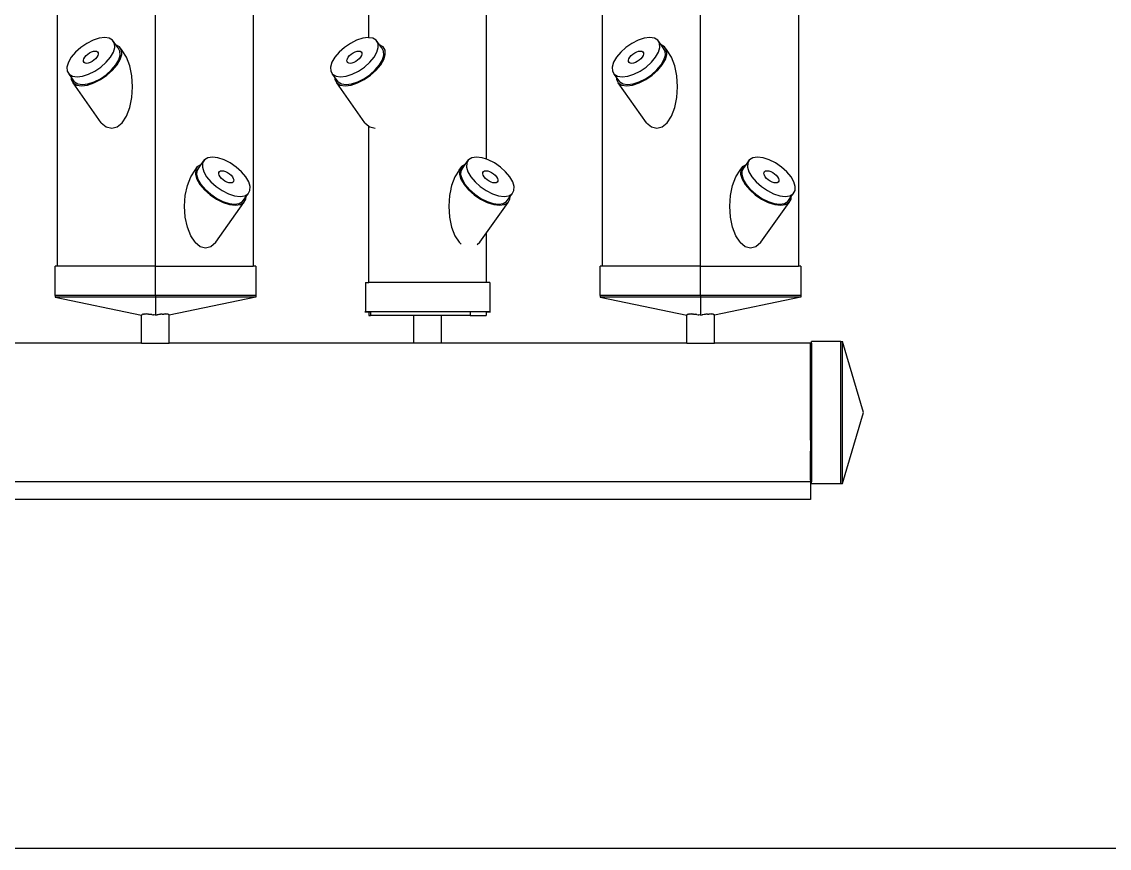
# Model space of a CAD drawing. Header units: metres. Extents: x -175 to 101, y -7 to 93.
# Drawn here: x 2.228 to 3.226, y -0.491 to 0.267 of the extents above; entities that cross this region are included whole.
import ezdxf

# ---------------------------------------------------------------- set-up
doc = ezdxf.new("R2010")
doc.units = ezdxf.units.M

msp = doc.modelspace()

# ---------------------------------------------------------------- linework, layer by layer
for p, q in [((2.26103, 0.0428), (2.26103, 1.98869)), ((2.35083, 0.0428), (2.35083, 1.98869)), ((2.44064, 1.98869), (2.44064, 0.0428)), ((2.76103, 0.0428), (2.76103, 1.98869)), ((2.85083, 0.0428), (2.85083, 1.98869)), ((2.94064, 1.98869), (2.94064, 0.0428)), ((2.5467, 0.2523), (2.5467, 0.39325)), ((2.6545, 0.14076), (2.6545, 0.2952)), ((2.29366, 0.24998), (2.28792, 0.24712)), ((2.29926, 0.25177), (2.29366, 0.24998)), ((2.30434, 0.25239), (2.29926, 0.25177)), ((2.30855, 0.25177), (2.30434, 0.25239)), ((2.31162, 0.24998), (2.30855, 0.25177)), ((2.31332, 0.24712), (2.31162, 0.24998)), ((2.31461, 0.24579), (2.31162, 0.24998)), ((2.53541, 0.24998), (2.52967, 0.24712)), ((2.54101, 0.25177), (2.53541, 0.24998)), ((2.54609, 0.25239), (2.54101, 0.25177)), ((2.5467, 0.2523), (2.54609, 0.25239)), ((2.55031, 0.25177), (2.5467, 0.2523)), ((2.55337, 0.24998), (2.55031, 0.25177)), ((2.55507, 0.24712), (2.55337, 0.24998)), ((2.55637, 0.24579), (2.55337, 0.24998)), ((2.79366, 0.24998), (2.78792, 0.24712)), ((2.79926, 0.25177), (2.79366, 0.24998)), ((2.80434, 0.25239), (2.79926, 0.25177)), ((2.80855, 0.25177), (2.80434, 0.25239)), ((2.81162, 0.24998), (2.80855, 0.25177)), ((2.81332, 0.24712), (2.81162, 0.24998)), ((2.81458, 0.24579), (2.81162, 0.24998)), ((2.28243, 0.2434), (2.27758, 0.23907)), ((2.28792, 0.24712), (2.28243, 0.2434)), ((2.29227, 0.23929), (2.29402, 0.23985)), ((2.29402, 0.23985), (2.29561, 0.24004)), ((2.29561, 0.24004), (2.29693, 0.23985)), ((2.29693, 0.23985), (2.29788, 0.23929)), ((2.31227, 0.23907), (2.31354, 0.2434)), ((2.31354, 0.2434), (2.31332, 0.24712)), ((2.31461, 0.24579), (2.31458, 0.24579)), ((2.31787, 0.24388), (2.31461, 0.24579)), ((2.31662, 0.24291), (2.31461, 0.24579)), ((2.31832, 0.24005), (2.31662, 0.24291)), ((2.31967, 0.24085), (2.31787, 0.24388)), ((2.32028, 0.24046), (2.31787, 0.24388)), ((2.31854, 0.23633), (2.31832, 0.24005)), ((2.31991, 0.2369), (2.31967, 0.24085)), ((2.32423, 0.2344), (2.32028, 0.24046)), ((2.52419, 0.2434), (2.51933, 0.23907)), ((2.52967, 0.24712), (2.52419, 0.2434)), ((2.53402, 0.23929), (2.53577, 0.23985)), ((2.53577, 0.23985), (2.53736, 0.24004)), ((2.53736, 0.24004), (2.53868, 0.23985)), ((2.53868, 0.23985), (2.53964, 0.23929)), ((2.55403, 0.23907), (2.5553, 0.2434)), ((2.5553, 0.2434), (2.55507, 0.24712)), ((2.55637, 0.24579), (2.55633, 0.24579)), ((2.55962, 0.24388), (2.55637, 0.24579)), ((2.55837, 0.24291), (2.55637, 0.24579)), ((2.56007, 0.24005), (2.55837, 0.24291)), ((2.56143, 0.24085), (2.55962, 0.24388)), ((2.56026, 0.24297), (2.55962, 0.24388)), ((2.5603, 0.23633), (2.56007, 0.24005)), ((2.56167, 0.2369), (2.56143, 0.24085)), ((2.78243, 0.2434), (2.77758, 0.23907)), ((2.78792, 0.24712), (2.78243, 0.2434)), ((2.79227, 0.23929), (2.79402, 0.23985)), ((2.79402, 0.23985), (2.79561, 0.24004)), ((2.79561, 0.24004), (2.79693, 0.23985)), ((2.79693, 0.23985), (2.79788, 0.23929)), ((2.81227, 0.23907), (2.81354, 0.2434)), ((2.81354, 0.2434), (2.81332, 0.24712)), ((2.81461, 0.24579), (2.81458, 0.24579)), ((2.81662, 0.24291), (2.81458, 0.24579)), ((2.81787, 0.24388), (2.81461, 0.24579)), ((2.81832, 0.24005), (2.81662, 0.24291)), ((2.81967, 0.24085), (2.81787, 0.24388)), ((2.82028, 0.24046), (2.81787, 0.24388)), ((2.81854, 0.23633), (2.81832, 0.24005)), ((2.81991, 0.2369), (2.81967, 0.24085)), ((2.82423, 0.2344), (2.82028, 0.24046)), ((2.271, 0.22978), (2.26973, 0.22544)), ((2.27368, 0.23442), (2.271, 0.22978)), ((2.27758, 0.23907), (2.27368, 0.23442)), ((2.28479, 0.23162), (2.28519, 0.23297)), ((2.28486, 0.23046), (2.28479, 0.23162)), ((2.2854, 0.22956), (2.28486, 0.23046)), ((2.28519, 0.23297), (2.28603, 0.23442)), ((2.28635, 0.229), (2.2854, 0.22956)), ((2.28603, 0.23442), (2.28724, 0.23588)), ((2.28724, 0.23588), (2.28876, 0.23723)), ((2.28876, 0.23723), (2.29048, 0.23839)), ((2.29101, 0.22956), (2.28926, 0.229)), ((2.29048, 0.23839), (2.29227, 0.23929)), ((2.2928, 0.23046), (2.29101, 0.22956)), ((2.29452, 0.23162), (2.2928, 0.23046)), ((2.29603, 0.23297), (2.29452, 0.23162)), ((2.29725, 0.23442), (2.29603, 0.23297)), ((2.29809, 0.23588), (2.29725, 0.23442)), ((2.29788, 0.23929), (2.29841, 0.23839)), ((2.29848, 0.23723), (2.29809, 0.23588)), ((2.29841, 0.23839), (2.29848, 0.23723)), ((2.30084, 0.22544), (2.3057, 0.22978)), ((2.3057, 0.22978), (2.3096, 0.23442)), ((2.3096, 0.23442), (2.31227, 0.23907)), ((2.3146, 0.22735), (2.31727, 0.232)), ((2.31572, 0.22735), (2.31856, 0.23229)), ((2.31727, 0.232), (2.31854, 0.23633)), ((2.31856, 0.23229), (2.31991, 0.2369)), ((2.32727, 0.22649), (2.32423, 0.2344)), ((2.51276, 0.22978), (2.51149, 0.22544)), ((2.51543, 0.23442), (2.51276, 0.22978)), ((2.51933, 0.23907), (2.51543, 0.23442)), ((2.52655, 0.23162), (2.52694, 0.23297)), ((2.52662, 0.23046), (2.52655, 0.23162)), ((2.52715, 0.22956), (2.52662, 0.23046)), ((2.52694, 0.23297), (2.52778, 0.23442)), ((2.52811, 0.229), (2.52715, 0.22956)), ((2.52778, 0.23442), (2.529, 0.23588)), ((2.529, 0.23588), (2.53052, 0.23723)), ((2.53052, 0.23723), (2.53223, 0.23839)), ((2.53276, 0.22956), (2.53101, 0.229)), ((2.53223, 0.23839), (2.53402, 0.23929)), ((2.53455, 0.23046), (2.53276, 0.22956)), ((2.53627, 0.23162), (2.53455, 0.23046)), ((2.53779, 0.23297), (2.53627, 0.23162)), ((2.539, 0.23442), (2.53779, 0.23297)), ((2.53984, 0.23588), (2.539, 0.23442)), ((2.53964, 0.23929), (2.54017, 0.23839)), ((2.54024, 0.23723), (2.53984, 0.23588)), ((2.54017, 0.23839), (2.54024, 0.23723)), ((2.5426, 0.22544), (2.54745, 0.22978)), ((2.54745, 0.22978), (2.55135, 0.23442)), ((2.55135, 0.23442), (2.55403, 0.23907)), ((2.55635, 0.22735), (2.55903, 0.232)), ((2.55748, 0.22735), (2.56032, 0.23229)), ((2.55903, 0.232), (2.5603, 0.23633)), ((2.56032, 0.23229), (2.56167, 0.2369)), ((2.771, 0.22978), (2.76973, 0.22544)), ((2.77368, 0.23442), (2.771, 0.22978)), ((2.77758, 0.23907), (2.77368, 0.23442)), ((2.78479, 0.23162), (2.78519, 0.23297)), ((2.78486, 0.23046), (2.78479, 0.23162)), ((2.7854, 0.22956), (2.78486, 0.23046)), ((2.78519, 0.23297), (2.78603, 0.23442)), ((2.78635, 0.229), (2.7854, 0.22956)), ((2.78603, 0.23442), (2.78724, 0.23588)), ((2.78724, 0.23588), (2.78876, 0.23723)), ((2.78876, 0.23723), (2.79048, 0.23839)), ((2.79101, 0.22956), (2.78926, 0.229)), ((2.79048, 0.23839), (2.79227, 0.23929)), ((2.7928, 0.23046), (2.79101, 0.22956)), ((2.79452, 0.23162), (2.7928, 0.23046)), ((2.79603, 0.23297), (2.79452, 0.23162)), ((2.79725, 0.23442), (2.79603, 0.23297)), ((2.79809, 0.23588), (2.79725, 0.23442)), ((2.79788, 0.23929), (2.79841, 0.23839)), ((2.79848, 0.23723), (2.79809, 0.23588)), ((2.79841, 0.23839), (2.79848, 0.23723)), ((2.80084, 0.22544), (2.8057, 0.22978)), ((2.8057, 0.22978), (2.8096, 0.23442)), ((2.8096, 0.23442), (2.81227, 0.23907)), ((2.8146, 0.22735), (2.81727, 0.232)), ((2.81572, 0.22735), (2.81856, 0.23229)), ((2.81727, 0.232), (2.81854, 0.23633)), ((2.81856, 0.23229), (2.81991, 0.2369)), ((2.82727, 0.22649), (2.82423, 0.2344)), ((2.26973, 0.22544), (2.26996, 0.22172)), ((2.26996, 0.22172), (2.27166, 0.21887)), ((2.28767, 0.22881), (2.28635, 0.229)), ((2.28926, 0.229), (2.28767, 0.22881)), ((2.28962, 0.21887), (2.29536, 0.22172)), ((2.29536, 0.22172), (2.30084, 0.22544)), ((2.30584, 0.21837), (2.3107, 0.22271)), ((2.30642, 0.21781), (2.31158, 0.22241)), ((2.3107, 0.22271), (2.3146, 0.22735)), ((2.31158, 0.22241), (2.31572, 0.22735)), ((2.32917, 0.21729), (2.32727, 0.22649)), ((2.51149, 0.22544), (2.51171, 0.22172)), ((2.51171, 0.22172), (2.51341, 0.21887)), ((2.52942, 0.22881), (2.52811, 0.229)), ((2.53101, 0.229), (2.52942, 0.22881)), ((2.53137, 0.21887), (2.53711, 0.22172)), ((2.53711, 0.22172), (2.5426, 0.22544)), ((2.5476, 0.21837), (2.55245, 0.22271)), ((2.54817, 0.21781), (2.55333, 0.22241)), ((2.55245, 0.22271), (2.55635, 0.22735)), ((2.55333, 0.22241), (2.55748, 0.22735)), ((2.76973, 0.22544), (2.76996, 0.22172)), ((2.76996, 0.22172), (2.77166, 0.21887)), ((2.78767, 0.22881), (2.78635, 0.229)), ((2.78926, 0.229), (2.78767, 0.22881)), ((2.78962, 0.21887), (2.79536, 0.22172)), ((2.79536, 0.22172), (2.80084, 0.22544)), ((2.80584, 0.21837), (2.8107, 0.22271)), ((2.80642, 0.21781), (2.81158, 0.22241)), ((2.8107, 0.22271), (2.8146, 0.22735)), ((2.81158, 0.22241), (2.81572, 0.22735)), ((2.82917, 0.21729), (2.82727, 0.22649)), ((2.27166, 0.21887), (2.27472, 0.21708)), ((2.27345, 0.21633), (2.27166, 0.21887)), ((2.27345, 0.21633), (2.2736, 0.21386)), ((2.27666, 0.2118), (2.27345, 0.21633)), ((2.2736, 0.21386), (2.27541, 0.21083)), ((2.27472, 0.21708), (2.27894, 0.21646)), ((2.27541, 0.21083), (2.27867, 0.20892)), ((2.3012, 0.17436), (2.27541, 0.21083)), ((2.27666, 0.2118), (2.27972, 0.21001)), ((2.27894, 0.21646), (2.28402, 0.21708)), ((2.27972, 0.21001), (2.28394, 0.20939)), ((2.28394, 0.20939), (2.28902, 0.21001)), ((2.28402, 0.21708), (2.28962, 0.21887)), ((2.28854, 0.20892), (2.29449, 0.21083)), ((2.28902, 0.21001), (2.29462, 0.2118)), ((2.29449, 0.21083), (2.30059, 0.21386)), ((2.29462, 0.2118), (2.30036, 0.21465)), ((2.30036, 0.21465), (2.30584, 0.21837)), ((2.30059, 0.21386), (2.30642, 0.21781)), ((2.32982, 0.20741), (2.32917, 0.21729)), ((2.51341, 0.21887), (2.51648, 0.21708)), ((2.51521, 0.21633), (2.51341, 0.21887)), ((2.51521, 0.21633), (2.51536, 0.21386)), ((2.51841, 0.2118), (2.51521, 0.21633)), ((2.51536, 0.21386), (2.51716, 0.21083)), ((2.51648, 0.21708), (2.52069, 0.21646)), ((2.51716, 0.21083), (2.52042, 0.20892)), ((2.54295, 0.17436), (2.51716, 0.21083)), ((2.51841, 0.2118), (2.52148, 0.21001)), ((2.52069, 0.21646), (2.52577, 0.21708)), ((2.52148, 0.21001), (2.52569, 0.20939)), ((2.52569, 0.20939), (2.53077, 0.21001)), ((2.52577, 0.21708), (2.53137, 0.21887)), ((2.5303, 0.20892), (2.53625, 0.21083)), ((2.53077, 0.21001), (2.53637, 0.2118)), ((2.53625, 0.21083), (2.54234, 0.21386)), ((2.53637, 0.2118), (2.54211, 0.21465)), ((2.54211, 0.21465), (2.5476, 0.21837)), ((2.54234, 0.21386), (2.54817, 0.21781)), ((2.77166, 0.21887), (2.77472, 0.21708)), ((2.77345, 0.21633), (2.77166, 0.21887)), ((2.77345, 0.21633), (2.7736, 0.21386)), ((2.77666, 0.2118), (2.77345, 0.21633)), ((2.7736, 0.21386), (2.77541, 0.21083)), ((2.77472, 0.21708), (2.77894, 0.21646)), ((2.77541, 0.21083), (2.77867, 0.20892)), ((2.8012, 0.17436), (2.77541, 0.21083)), ((2.77666, 0.2118), (2.77972, 0.21001)), ((2.77894, 0.21646), (2.78402, 0.21708)), ((2.77972, 0.21001), (2.78394, 0.20939)), ((2.78394, 0.20939), (2.78902, 0.21001)), ((2.78402, 0.21708), (2.78962, 0.21887)), ((2.78854, 0.20892), (2.79449, 0.21083)), ((2.78902, 0.21001), (2.79462, 0.2118)), ((2.79449, 0.21083), (2.80059, 0.21386)), ((2.79462, 0.2118), (2.80036, 0.21465)), ((2.80036, 0.21465), (2.80584, 0.21837)), ((2.80059, 0.21386), (2.80642, 0.21781)), ((2.82982, 0.20741), (2.82917, 0.21729)), ((2.27867, 0.20892), (2.28315, 0.20827)), ((2.28315, 0.20827), (2.28854, 0.20892)), ((2.32917, 0.19753), (2.32982, 0.20741)), ((2.52042, 0.20892), (2.5249, 0.20827)), ((2.5249, 0.20827), (2.5303, 0.20892)), ((2.77867, 0.20892), (2.78315, 0.20827)), ((2.78315, 0.20827), (2.78854, 0.20892)), ((2.82917, 0.19753), (2.82982, 0.20741)), ((2.32727, 0.18833), (2.32917, 0.19753)), ((2.82727, 0.18833), (2.82917, 0.19753)), ((2.32028, 0.17436), (2.32423, 0.18042)), ((2.32423, 0.18042), (2.32727, 0.18833)), ((2.82028, 0.17436), (2.82423, 0.18042)), ((2.82423, 0.18042), (2.82727, 0.18833)), ((2.3012, 0.17436), (2.3058, 0.17055)), ((2.3058, 0.17055), (2.31074, 0.16925)), ((2.31074, 0.16925), (2.31568, 0.17055)), ((2.31568, 0.17055), (2.32028, 0.17436)), ((2.54295, 0.17436), (2.5467, 0.17125)), ((2.54668, 0.02765), (2.5467, 0.17125)), ((2.5467, 0.17125), (2.54755, 0.17055)), ((2.54755, 0.17055), (2.55249, 0.16925)), ((2.8012, 0.17436), (2.8058, 0.17055)), ((2.8058, 0.17055), (2.81074, 0.16925)), ((2.81074, 0.16925), (2.81568, 0.17055)), ((2.81568, 0.17055), (2.82028, 0.17436)), ((2.39285, 0.13609), (2.39584, 0.14028)), ((2.39584, 0.14028), (2.39414, 0.13743)), ((2.39891, 0.14207), (2.39584, 0.14028)), ((2.40312, 0.14269), (2.39891, 0.14207)), ((2.4082, 0.14207), (2.40312, 0.14269)), ((2.41381, 0.14028), (2.4082, 0.14207)), ((2.41954, 0.13743), (2.41381, 0.14028)), ((2.63504, 0.13609), (2.63804, 0.14028)), ((2.63804, 0.14028), (2.63634, 0.13743)), ((2.6411, 0.14207), (2.63804, 0.14028)), ((2.64532, 0.14269), (2.6411, 0.14207)), ((2.6504, 0.14207), (2.64532, 0.14269)), ((2.6545, 0.14076), (2.6504, 0.14207)), ((2.656, 0.14028), (2.6545, 0.14076)), ((2.66174, 0.13743), (2.656, 0.14028)), ((2.89285, 0.13609), (2.89584, 0.14028)), ((2.89584, 0.14028), (2.89414, 0.13743)), ((2.89891, 0.14207), (2.89584, 0.14028)), ((2.90312, 0.14269), (2.89891, 0.14207)), ((2.9082, 0.14207), (2.90312, 0.14269)), ((2.91381, 0.14028), (2.9082, 0.14207)), ((2.91954, 0.13743), (2.91381, 0.14028)), ((2.38323, 0.1247), (2.38718, 0.13077)), ((2.38718, 0.13077), (2.3896, 0.13418)), ((2.38779, 0.13115), (2.38755, 0.1272)), ((2.3896, 0.13418), (2.38779, 0.13115)), ((2.38892, 0.12663), (2.38914, 0.13035)), ((2.38914, 0.13035), (2.39084, 0.13321)), ((2.39285, 0.13609), (2.3896, 0.13418)), ((2.39084, 0.13321), (2.39285, 0.13609)), ((2.39288, 0.13609), (2.39285, 0.13609)), ((2.39414, 0.13743), (2.39392, 0.13371)), ((2.39392, 0.13371), (2.39519, 0.12937)), ((2.40958, 0.12959), (2.41054, 0.13015)), ((2.41054, 0.13015), (2.41185, 0.13034)), ((2.41185, 0.13034), (2.41344, 0.13015)), ((2.41344, 0.13015), (2.41519, 0.12959)), ((2.42503, 0.13371), (2.41954, 0.13743)), ((2.42988, 0.12937), (2.42503, 0.13371)), ((2.62937, 0.13077), (2.62542, 0.1247)), ((2.62937, 0.13077), (2.63179, 0.13418)), ((2.62998, 0.13115), (2.62974, 0.1272)), ((2.63179, 0.13418), (2.62998, 0.13115)), ((2.63111, 0.12663), (2.63134, 0.13035)), ((2.63134, 0.13035), (2.63304, 0.13321)), ((2.63504, 0.13609), (2.63179, 0.13418)), ((2.63304, 0.13321), (2.63504, 0.13609)), ((2.63508, 0.13609), (2.63504, 0.13609)), ((2.63634, 0.13743), (2.63611, 0.13371)), ((2.63611, 0.13371), (2.63738, 0.12937)), ((2.65177, 0.12959), (2.65273, 0.13015)), ((2.65273, 0.13015), (2.65405, 0.13034)), ((2.65405, 0.13034), (2.65564, 0.13015)), ((2.65564, 0.13015), (2.65739, 0.12959)), ((2.66722, 0.13371), (2.66174, 0.13743)), ((2.67208, 0.12937), (2.66722, 0.13371)), ((2.88323, 0.1247), (2.88718, 0.13077)), ((2.88718, 0.13077), (2.8896, 0.13418)), ((2.88779, 0.13115), (2.88755, 0.1272)), ((2.8896, 0.13418), (2.88779, 0.13115)), ((2.88892, 0.12663), (2.88914, 0.13035)), ((2.88914, 0.13035), (2.89084, 0.13321)), ((2.89285, 0.13609), (2.8896, 0.13418)), ((2.89084, 0.13321), (2.89285, 0.13609)), ((2.89288, 0.13609), (2.89285, 0.13609)), ((2.89414, 0.13743), (2.89392, 0.13371)), ((2.89392, 0.13371), (2.89519, 0.12937)), ((2.90958, 0.12959), (2.91054, 0.13015)), ((2.91054, 0.13015), (2.91185, 0.13034)), ((2.91185, 0.13034), (2.91344, 0.13015)), ((2.91344, 0.13015), (2.91519, 0.12959)), ((2.92503, 0.13371), (2.91954, 0.13743)), ((2.92988, 0.12937), (2.92503, 0.13371)), ((2.3802, 0.11679), (2.38323, 0.1247)), ((2.38755, 0.1272), (2.3889, 0.12259)), ((2.3889, 0.12259), (2.39174, 0.11765)), ((2.39019, 0.1223), (2.38892, 0.12663)), ((2.39286, 0.11765), (2.39019, 0.1223)), ((2.39519, 0.12937), (2.39786, 0.12473)), ((2.39786, 0.12473), (2.40176, 0.12008)), ((2.40176, 0.12008), (2.40662, 0.11574)), ((2.40898, 0.12753), (2.40905, 0.12869)), ((2.40937, 0.12618), (2.40898, 0.12753)), ((2.40905, 0.12869), (2.40958, 0.12959)), ((2.41021, 0.12473), (2.40937, 0.12618)), ((2.41143, 0.12327), (2.41021, 0.12473)), ((2.41295, 0.12192), (2.41143, 0.12327)), ((2.41466, 0.12076), (2.41295, 0.12192)), ((2.41645, 0.11986), (2.41466, 0.12076)), ((2.41519, 0.12959), (2.41699, 0.12869)), ((2.4182, 0.1193), (2.41645, 0.11986)), ((2.41699, 0.12869), (2.4187, 0.12753)), ((2.4187, 0.12753), (2.42022, 0.12618)), ((2.42022, 0.12618), (2.42144, 0.12473)), ((2.42207, 0.11986), (2.42111, 0.1193)), ((2.42144, 0.12473), (2.42227, 0.12327)), ((2.4226, 0.12076), (2.42207, 0.11986)), ((2.42227, 0.12327), (2.42267, 0.12192)), ((2.42267, 0.12192), (2.4226, 0.12076)), ((2.43378, 0.12473), (2.42988, 0.12937)), ((2.43646, 0.12008), (2.43378, 0.12473)), ((2.43773, 0.11574), (2.43646, 0.12008)), ((2.62542, 0.1247), (2.62239, 0.1168)), ((2.62974, 0.1272), (2.63109, 0.12259)), ((2.63109, 0.12259), (2.63393, 0.11765)), ((2.63238, 0.1223), (2.63111, 0.12663)), ((2.63506, 0.11765), (2.63238, 0.1223)), ((2.63738, 0.12937), (2.64006, 0.12473)), ((2.64006, 0.12473), (2.64396, 0.12008)), ((2.64396, 0.12008), (2.64881, 0.11574)), ((2.65117, 0.12753), (2.65124, 0.12869)), ((2.65157, 0.12618), (2.65117, 0.12753)), ((2.65124, 0.12869), (2.65177, 0.12959)), ((2.6524, 0.12473), (2.65157, 0.12618)), ((2.65362, 0.12327), (2.6524, 0.12473)), ((2.65514, 0.12192), (2.65362, 0.12327)), ((2.65685, 0.12076), (2.65514, 0.12192)), ((2.65865, 0.11986), (2.65685, 0.12076)), ((2.65739, 0.12959), (2.65918, 0.12869)), ((2.6604, 0.1193), (2.65865, 0.11986)), ((2.65918, 0.12869), (2.66089, 0.12753)), ((2.66089, 0.12753), (2.66241, 0.12618)), ((2.66241, 0.12618), (2.66363, 0.12473)), ((2.66426, 0.11986), (2.6633, 0.1193)), ((2.66363, 0.12473), (2.66447, 0.12327)), ((2.66479, 0.12076), (2.66426, 0.11986)), ((2.66447, 0.12327), (2.66486, 0.12192)), ((2.66486, 0.12192), (2.66479, 0.12076)), ((2.67598, 0.12473), (2.67208, 0.12937)), ((2.67865, 0.12008), (2.67598, 0.12473)), ((2.67992, 0.11574), (2.67865, 0.12008)), ((2.8802, 0.11679), (2.88323, 0.1247)), ((2.88755, 0.1272), (2.8889, 0.12259)), ((2.8889, 0.12259), (2.89174, 0.11765)), ((2.89019, 0.1223), (2.88892, 0.12663)), ((2.89286, 0.11765), (2.89019, 0.1223)), ((2.89519, 0.12937), (2.89786, 0.12473)), ((2.89786, 0.12473), (2.90176, 0.12008)), ((2.90176, 0.12008), (2.90662, 0.11574)), ((2.90898, 0.12753), (2.90905, 0.12869)), ((2.90937, 0.12618), (2.90898, 0.12753)), ((2.90905, 0.12869), (2.90958, 0.12959)), ((2.91021, 0.12473), (2.90937, 0.12618)), ((2.91143, 0.12327), (2.91021, 0.12473)), ((2.91295, 0.12192), (2.91143, 0.12327)), ((2.91466, 0.12076), (2.91295, 0.12192)), ((2.91645, 0.11986), (2.91466, 0.12076)), ((2.91519, 0.12959), (2.91699, 0.12869)), ((2.9182, 0.1193), (2.91645, 0.11986)), ((2.91699, 0.12869), (2.9187, 0.12753)), ((2.9187, 0.12753), (2.92022, 0.12618)), ((2.92022, 0.12618), (2.92144, 0.12473)), ((2.92207, 0.11986), (2.92111, 0.1193)), ((2.92144, 0.12473), (2.92227, 0.12327)), ((2.9226, 0.12076), (2.92207, 0.11986)), ((2.92227, 0.12327), (2.92267, 0.12192)), ((2.92267, 0.12192), (2.9226, 0.12076)), ((2.93378, 0.12473), (2.92988, 0.12937)), ((2.93646, 0.12008), (2.93378, 0.12473)), ((2.93773, 0.11574), (2.93646, 0.12008)), ((2.37829, 0.10759), (2.3802, 0.11679)), ((2.39174, 0.11765), (2.39588, 0.11272)), ((2.39676, 0.11301), (2.39286, 0.11765)), ((2.39588, 0.11272), (2.40104, 0.10811)), ((2.39676, 0.11301), (2.40162, 0.10867)), ((2.40662, 0.11574), (2.4121, 0.11203)), ((2.4121, 0.11203), (2.41784, 0.10917)), ((2.41979, 0.11911), (2.4182, 0.1193)), ((2.42111, 0.1193), (2.41979, 0.11911)), ((2.4358, 0.10917), (2.4375, 0.11203)), ((2.4375, 0.11203), (2.43773, 0.11574)), ((2.62166, 0.11329), (2.62048, 0.10759)), ((2.62183, 0.11409), (2.62166, 0.11329)), ((2.62169, 0.11379), (2.62166, 0.11329)), ((2.62239, 0.1168), (2.62183, 0.11409)), ((2.63393, 0.11765), (2.63808, 0.11272)), ((2.63896, 0.11301), (2.63506, 0.11765)), ((2.63808, 0.11272), (2.64324, 0.10811)), ((2.63896, 0.11301), (2.64381, 0.10867)), ((2.64881, 0.11574), (2.6543, 0.11203)), ((2.6543, 0.11203), (2.66004, 0.10917)), ((2.66199, 0.11911), (2.6604, 0.1193)), ((2.6633, 0.1193), (2.66199, 0.11911)), ((2.678, 0.10917), (2.6797, 0.11203)), ((2.6797, 0.11203), (2.67992, 0.11574)), ((2.87829, 0.10759), (2.8802, 0.11679)), ((2.89174, 0.11765), (2.89588, 0.11272)), ((2.89676, 0.11301), (2.89286, 0.11765)), ((2.89588, 0.11272), (2.90104, 0.10811)), ((2.89676, 0.11301), (2.90162, 0.10867)), ((2.90662, 0.11574), (2.9121, 0.11203)), ((2.9121, 0.11203), (2.91784, 0.10917)), ((2.91979, 0.11911), (2.9182, 0.1193)), ((2.92111, 0.1193), (2.91979, 0.11911)), ((2.9358, 0.10917), (2.9375, 0.11203)), ((2.9375, 0.11203), (2.93773, 0.11574)), ((2.37764, 0.09771), (2.37829, 0.10759)), ((2.40104, 0.10811), (2.40687, 0.10416)), ((2.40162, 0.10867), (2.4071, 0.10495)), ((2.40626, 0.06466), (2.43205, 0.10113)), ((2.40687, 0.10416), (2.41297, 0.10113)), ((2.4071, 0.10495), (2.41284, 0.1021)), ((2.41284, 0.1021), (2.41844, 0.10031)), ((2.41297, 0.10113), (2.41892, 0.09922)), ((2.41784, 0.10917), (2.42344, 0.10738)), ((2.41844, 0.10031), (2.42352, 0.09969)), ((2.42344, 0.10738), (2.42852, 0.10676)), ((2.42352, 0.09969), (2.42774, 0.10031)), ((2.42774, 0.10031), (2.4308, 0.1021)), ((2.42852, 0.10676), (2.43274, 0.10738)), ((2.4288, 0.09922), (2.43205, 0.10113)), ((2.4308, 0.1021), (2.43401, 0.10663)), ((2.43205, 0.10113), (2.43386, 0.10416)), ((2.43274, 0.10738), (2.4358, 0.10917)), ((2.43386, 0.10416), (2.43401, 0.10663)), ((2.43401, 0.10663), (2.4358, 0.10917)), ((2.62048, 0.10759), (2.61983, 0.09771)), ((2.64324, 0.10811), (2.64906, 0.10416)), ((2.64381, 0.10867), (2.6493, 0.10495)), ((2.64906, 0.10416), (2.65516, 0.10113)), ((2.6493, 0.10495), (2.65504, 0.1021)), ((2.6545, 0.0732), (2.67424, 0.10113)), ((2.65504, 0.1021), (2.66064, 0.10031)), ((2.65516, 0.10113), (2.66111, 0.09922)), ((2.66004, 0.10917), (2.66564, 0.10738)), ((2.66064, 0.10031), (2.66572, 0.09969)), ((2.66564, 0.10738), (2.67072, 0.10676)), ((2.66572, 0.09969), (2.66993, 0.10031)), ((2.66993, 0.10031), (2.673, 0.1021)), ((2.67072, 0.10676), (2.67493, 0.10738)), ((2.67099, 0.09922), (2.67424, 0.10113)), ((2.673, 0.1021), (2.6762, 0.10663)), ((2.67424, 0.10113), (2.67605, 0.10416)), ((2.67493, 0.10738), (2.678, 0.10917)), ((2.67605, 0.10416), (2.6762, 0.10663)), ((2.6762, 0.10663), (2.678, 0.10917)), ((2.87764, 0.09771), (2.87829, 0.10759)), ((2.90104, 0.10811), (2.90687, 0.10416)), ((2.90162, 0.10867), (2.9071, 0.10495)), ((2.90626, 0.06466), (2.93205, 0.10113)), ((2.90687, 0.10416), (2.91297, 0.10113)), ((2.9071, 0.10495), (2.91284, 0.1021)), ((2.91284, 0.1021), (2.91844, 0.10031)), ((2.91297, 0.10113), (2.91892, 0.09922)), ((2.91784, 0.10917), (2.92344, 0.10738)), ((2.91844, 0.10031), (2.92352, 0.09969)), ((2.92344, 0.10738), (2.92852, 0.10676)), ((2.92352, 0.09969), (2.92774, 0.10031)), ((2.92774, 0.10031), (2.9308, 0.1021)), ((2.92852, 0.10676), (2.93274, 0.10738)), ((2.9288, 0.09922), (2.93205, 0.10113)), ((2.9308, 0.1021), (2.93401, 0.10663)), ((2.93205, 0.10113), (2.93386, 0.10416)), ((2.93274, 0.10738), (2.9358, 0.10917)), ((2.93386, 0.10416), (2.93401, 0.10663)), ((2.93401, 0.10663), (2.9358, 0.10917)), ((2.37829, 0.08783), (2.37764, 0.09771)), ((2.41892, 0.09922), (2.42432, 0.09857)), ((2.42432, 0.09857), (2.4288, 0.09922)), ((2.61983, 0.09771), (2.62048, 0.08783)), ((2.66111, 0.09922), (2.66651, 0.09857)), ((2.66651, 0.09857), (2.67099, 0.09922)), ((2.87829, 0.08783), (2.87764, 0.09771)), ((2.91892, 0.09922), (2.92432, 0.09857)), ((2.92432, 0.09857), (2.9288, 0.09922)), ((2.3802, 0.07862), (2.37829, 0.08783)), ((2.62048, 0.08783), (2.62239, 0.07863)), ((2.8802, 0.07862), (2.87829, 0.08783)), ((2.38323, 0.07072), (2.3802, 0.07862)), ((2.38718, 0.06466), (2.38323, 0.07072)), ((2.62239, 0.07863), (2.62542, 0.07072)), ((2.62542, 0.07072), (2.62937, 0.06466)), ((2.64846, 0.06466), (2.6545, 0.0732)), ((2.6545, 0.02765), (2.6545, 0.0732)), ((2.88323, 0.07072), (2.8802, 0.07862)), ((2.88718, 0.06466), (2.88323, 0.07072)), ((2.38718, 0.06466), (2.39178, 0.06085)), ((2.39178, 0.06085), (2.39672, 0.05955)), ((2.39672, 0.05955), (2.40166, 0.06085)), ((2.40166, 0.06085), (2.40626, 0.06466)), ((2.62937, 0.06466), (2.63129, 0.06307)), ((2.64598, 0.06261), (2.64846, 0.06466)), ((2.88718, 0.06466), (2.89178, 0.06085)), ((2.89178, 0.06085), (2.89672, 0.05955)), ((2.89672, 0.05955), (2.90166, 0.06085)), ((2.90166, 0.06085), (2.90626, 0.06466)), ((2.25879, 0.01581), (2.25879, 0.0428)), ((2.26103, 0.0428), (2.25879, 0.0428)), ((2.35083, 0.0428), (2.26103, 0.0428)), ((2.35083, 0.01581), (2.35083, 0.0428)), ((2.35083, 0.0428), (2.44064, 0.0428)), ((2.44288, 0.0428), (2.44064, 0.0428)), ((2.44288, 0.0428), (2.44288, 0.01581)), ((2.75879, 0.01581), (2.75879, 0.0428)), ((2.76103, 0.0428), (2.75879, 0.0428)), ((2.85083, 0.0428), (2.76103, 0.0428)), ((2.85083, 0.01581), (2.85083, 0.0428)), ((2.85083, 0.0428), (2.94064, 0.0428)), ((2.94288, 0.0428), (2.94064, 0.0428)), ((2.94288, 0.0428), (2.94288, 0.01581)), ((2.54345, 0.02765), (2.54345, 0.00072)), ((2.54345, 0.02765), (2.54668, 0.02765)), ((2.6545, 0.02765), (2.54668, 0.02765)), ((2.65758, 0.02765), (2.6545, 0.02765)), ((2.65758, 0.02765), (2.65758, 0.00072)), ((2.25879, 0.01581), (2.25879, 0.01422)), ((2.35083, 0.01581), (2.25879, 0.01581)), ((2.25879, 0.01422), (2.33818, -0.00221)), ((2.35083, 0.01422), (2.25879, 0.01422)), ((2.35083, 0.01581), (2.35083, 0.01422)), ((2.44288, 0.01581), (2.35083, 0.01581)), ((2.35083, 0.01422), (2.35083, -0.00222)), ((2.44288, 0.01422), (2.35083, 0.01422)), ((2.44288, 0.01422), (2.36349, -0.00221)), ((2.44288, 0.01581), (2.44288, 0.01422)), ((2.75879, 0.01581), (2.75879, 0.01422)), ((2.85083, 0.01581), (2.75879, 0.01581)), ((2.75879, 0.01422), (2.83818, -0.00221)), ((2.85083, 0.01422), (2.75879, 0.01422)), ((2.85083, 0.01581), (2.85083, 0.01422)), ((2.94288, 0.01581), (2.85083, 0.01581)), ((2.85083, 0.01422), (2.85083, -0.00222)), ((2.94288, 0.01422), (2.85083, 0.01422)), ((2.94288, 0.01422), (2.86349, -0.00221)), ((2.94288, 0.01581), (2.94288, 0.01422)), ((2.54286, 0.00072), (2.54345, 0.00072)), ((2.54431, 0.00072), (2.54286, 0.00072)), ((2.54668, 0.00072), (2.54345, 0.00072)), ((2.54345, 0.00072), (2.5445, 0.00072)), ((2.54516, 0.00072), (2.54434, 0.00072)), ((2.5445, 0.00072), (2.54645, 0.00072)), ((2.54905, 0.00072), (2.54516, 0.00072)), ((2.54645, 0.00072), (2.54668, 0.00072)), ((2.54668, 0.00072), (2.54668, -0.00245)), ((2.54668, 0.00072), (2.54806, 0.00072)), ((2.54806, 0.00072), (2.54806, -0.00245)), ((2.63943, 0.00072), (2.54806, 0.00072)), ((2.55122, 0.00072), (2.54905, 0.00072)), ((2.55728, 0.00072), (2.55122, 0.00072)), ((2.56065, 0.00072), (2.55728, 0.00072)), ((2.56845, 0.00072), (2.56065, 0.00072)), ((2.57279, 0.00072), (2.56845, 0.00072)), ((2.5818, 0.00072), (2.57279, 0.00072)), ((2.58683, 0.00072), (2.5818, 0.00072)), ((2.59643, 0.00072), (2.58683, 0.00072)), ((2.60179, 0.00072), (2.59643, 0.00072)), ((2.61134, 0.00072), (2.60179, 0.00072)), ((2.61667, 0.00072), (2.61134, 0.00072)), ((2.62551, 0.00072), (2.61667, 0.00072)), ((2.63045, 0.00072), (2.62551, 0.00072)), ((2.63798, 0.00072), (2.63045, 0.00072)), ((2.64218, 0.00072), (2.63798, 0.00072)), ((2.63943, 0.00072), (2.63943, -0.00245)), ((2.65435, 0.00072), (2.63943, 0.00072)), ((2.6479, 0.00072), (2.64218, 0.00072)), ((2.65108, 0.00072), (2.6479, 0.00072)), ((2.65458, 0.00072), (2.65108, 0.00072)), ((2.65435, 0.00072), (2.65435, -0.00245)), ((2.65435, 0.00072), (2.65758, 0.00072)), ((2.65435, 0.00072), (2.65587, 0.00072)), ((2.65653, 0.00072), (2.65458, 0.00072)), ((2.65587, 0.00072), (2.65669, 0.00072)), ((2.65758, 0.00072), (2.65653, 0.00072)), ((2.65669, 0.00072), (2.65817, 0.00072)), ((2.65817, 0.00072), (2.65758, 0.00072)), ((2.33818, -0.00199), (2.3383, -0.0019)), ((2.33818, -0.00221), (2.33818, -0.00199)), ((2.33818, -0.02802), (2.33818, -0.00221)), ((2.33865, -0.00164), (2.3383, -0.0019)), ((2.33832, -0.00179), (2.3383, -0.0019)), ((2.33865, -0.00164), (2.33832, -0.00179)), ((2.33865, -0.00164), (2.33889, -0.00146)), ((2.33889, -0.00146), (2.33914, -0.00142)), ((2.33931, -0.00134), (2.33914, -0.00142)), ((2.3399, -0.00127), (2.33931, -0.00134)), ((2.3399, -0.00127), (2.34041, -0.00117)), ((2.34078, -0.00116), (2.34041, -0.00117)), ((2.34108, -0.00113), (2.34078, -0.00116)), ((2.34189, -0.00114), (2.34108, -0.00113)), ((2.34264, -0.00112), (2.34189, -0.00114)), ((2.34264, -0.00112), (2.34311, -0.00116)), ((2.34352, -0.00117), (2.34311, -0.00116)), ((2.3445, -0.00126), (2.34352, -0.00117)), ((2.3445, -0.00126), (2.34543, -0.00133)), ((2.34543, -0.00133), (2.34596, -0.00141)), ((2.34645, -0.00145), (2.34596, -0.00141)), ((2.34753, -0.00163), (2.34645, -0.00145)), ((2.34753, -0.00163), (2.34859, -0.00178)), ((2.34859, -0.00178), (2.34914, -0.00189)), ((2.34969, -0.00197), (2.34914, -0.00189)), ((2.35079, -0.00221), (2.34969, -0.00197)), ((2.35079, -0.00221), (2.35083, -0.00222)), ((2.35083, -0.00222), (2.3519, -0.00199)), ((2.3519, -0.00199), (2.35244, -0.0019)), ((2.353, -0.00179), (2.35244, -0.0019)), ((2.35406, -0.00164), (2.353, -0.00179)), ((2.35514, -0.00146), (2.35406, -0.00164)), ((2.35563, -0.00142), (2.35514, -0.00146)), ((2.35617, -0.00134), (2.35563, -0.00142)), ((2.3571, -0.00127), (2.35617, -0.00134)), ((2.3571, -0.00127), (2.35808, -0.00117)), ((2.35808, -0.00117), (2.3585, -0.00116)), ((2.35897, -0.00113), (2.3585, -0.00116)), ((2.35972, -0.00114), (2.35897, -0.00113)), ((2.36054, -0.00112), (2.35972, -0.00114)), ((2.36084, -0.00116), (2.36054, -0.00112)), ((2.36121, -0.00117), (2.36084, -0.00116)), ((2.36173, -0.00126), (2.36084, -0.00116)), ((2.36173, -0.00126), (2.36121, -0.00117)), ((2.36233, -0.00133), (2.36173, -0.00126)), ((2.3625, -0.00141), (2.36233, -0.00133)), ((2.36276, -0.00145), (2.3625, -0.00141)), ((2.363, -0.00163), (2.3625, -0.00141)), ((2.363, -0.00163), (2.36276, -0.00145)), ((2.36333, -0.00178), (2.363, -0.00163)), ((2.36336, -0.00189), (2.36333, -0.00178)), ((2.36348, -0.00197), (2.36336, -0.00189)), ((2.36344, -0.00221), (2.36336, -0.00189)), ((2.36344, -0.00221), (2.36348, -0.00197)), ((2.36349, -0.00221), (2.36344, -0.00222)), ((2.36349, -0.02802), (2.36349, -0.00221)), ((2.54668, -0.00245), (2.54806, -0.00245)), ((2.58786, -0.00245), (2.54806, -0.00245)), ((2.58786, -0.02802), (2.58786, -0.00245)), ((2.61317, -0.00245), (2.58786, -0.00245)), ((2.61317, -0.02802), (2.61317, -0.00245)), ((2.63943, -0.00245), (2.61317, -0.00245)), ((2.63943, -0.00245), (2.65435, -0.00245)), ((2.83818, -0.00199), (2.8383, -0.0019)), ((2.83818, -0.00221), (2.83818, -0.00199)), ((2.83818, -0.02802), (2.83818, -0.00221)), ((2.83865, -0.00164), (2.8383, -0.0019)), ((2.83832, -0.00179), (2.8383, -0.0019)), ((2.83865, -0.00164), (2.83832, -0.00179)), ((2.83865, -0.00164), (2.83889, -0.00146)), ((2.83889, -0.00146), (2.83914, -0.00142)), ((2.83931, -0.00134), (2.83914, -0.00142)), ((2.8399, -0.00127), (2.83931, -0.00134)), ((2.8399, -0.00127), (2.84041, -0.00117)), ((2.84078, -0.00116), (2.84041, -0.00117)), ((2.84108, -0.00113), (2.84078, -0.00116)), ((2.84189, -0.00114), (2.84108, -0.00113)), ((2.84264, -0.00112), (2.84189, -0.00114)), ((2.84264, -0.00112), (2.84311, -0.00116)), ((2.84352, -0.00117), (2.84311, -0.00116)), ((2.8445, -0.00126), (2.84352, -0.00117)), ((2.8445, -0.00126), (2.84543, -0.00133)), ((2.84543, -0.00133), (2.84596, -0.00141)), ((2.84645, -0.00145), (2.84596, -0.00141)), ((2.84753, -0.00163), (2.84645, -0.00145)), ((2.84753, -0.00163), (2.84859, -0.00178)), ((2.84859, -0.00178), (2.84914, -0.00189)), ((2.84969, -0.00197), (2.84914, -0.00189)), ((2.85079, -0.00221), (2.84969, -0.00197)), ((2.85079, -0.00221), (2.85083, -0.00222)), ((2.85083, -0.00222), (2.8519, -0.00199)), ((2.8519, -0.00199), (2.85244, -0.0019)), ((2.853, -0.00179), (2.85244, -0.0019)), ((2.85406, -0.00164), (2.853, -0.00179)), ((2.85514, -0.00146), (2.85406, -0.00164)), ((2.85563, -0.00142), (2.85514, -0.00146)), ((2.85617, -0.00134), (2.85563, -0.00142)), ((2.8571, -0.00127), (2.85617, -0.00134)), ((2.8571, -0.00127), (2.85808, -0.00117)), ((2.85808, -0.00117), (2.8585, -0.00116)), ((2.85897, -0.00113), (2.8585, -0.00116)), ((2.85972, -0.00114), (2.85897, -0.00113)), ((2.86054, -0.00112), (2.85972, -0.00114)), ((2.86084, -0.00116), (2.86054, -0.00112)), ((2.86121, -0.00117), (2.86084, -0.00116)), ((2.86173, -0.00126), (2.86084, -0.00116)), ((2.86173, -0.00126), (2.86121, -0.00117)), ((2.86233, -0.00133), (2.86173, -0.00126)), ((2.8625, -0.00141), (2.86233, -0.00133)), ((2.86276, -0.00145), (2.8625, -0.00141)), ((2.863, -0.00163), (2.8625, -0.00141)), ((2.863, -0.00163), (2.86276, -0.00145)), ((2.86333, -0.00178), (2.863, -0.00163)), ((2.86336, -0.00189), (2.86333, -0.00178)), ((2.86348, -0.00197), (2.86336, -0.00189)), ((2.86344, -0.00221), (2.86336, -0.00189)), ((2.86344, -0.00221), (2.86348, -0.00197)), ((2.86349, -0.00221), (2.86344, -0.00222)), ((2.86349, -0.02802), (2.86349, -0.00221)), ((2.33818, -0.02802), (2.11349, -0.02802)), ((2.33818, -0.02802), (2.36349, -0.02802)), ((2.58786, -0.02802), (2.36349, -0.02802)), ((2.61317, -0.02802), (2.58786, -0.02802)), ((2.83818, -0.02802), (2.61317, -0.02802)), ((2.83818, -0.02802), (2.86349, -0.02802)), ((2.9518, -0.02802), (2.86349, -0.02802)), ((2.9518, -0.02802), (2.95251, -0.02802)), ((2.9518, -0.02961), (2.9518, -0.02802)), ((2.95251, -0.02961), (2.9518, -0.02961)), ((2.9518, -0.11692), (2.9518, -0.02961)), ((2.9795, -0.02643), (2.95251, -0.02643)), ((2.95251, -0.02802), (2.95251, -0.02643)), ((2.95251, -0.02802), (2.95251, -0.02961)), ((2.95251, -0.02961), (2.95251, -0.15343)), ((2.9795, -0.15661), (2.9795, -0.02643)), ((2.9795, -0.02643), (2.98109, -0.02643)), ((3.00014, -0.09152), (2.98109, -0.02643)), ((2.98109, -0.15661), (2.98109, -0.02643)), ((2.98109, -0.15661), (3.00014, -0.09152)), ((2.9518, -0.11692), (2.9518, -0.12692)), ((2.9518, -0.15343), (2.9518, -0.12692)), ((2.9518, -0.15502), (2.05802, -0.15502)), ((2.9518, -0.15343), (2.95251, -0.15343)), ((2.9518, -0.15343), (2.9518, -0.15502)), ((2.9518, -0.15502), (2.95251, -0.15502)), ((2.9518, -0.15502), (2.9518, -0.17137)), ((2.95251, -0.15343), (2.95251, -0.15502)), ((2.95251, -0.15661), (2.95251, -0.15502)), ((2.95251, -0.15661), (2.9795, -0.15661)), ((2.9795, -0.15661), (2.98109, -0.15661)), ((2.9518, -0.17137), (2.0553, -0.17137)), ((-6.32776, -0.49122), (17.58576, -0.49122))]:
    msp.add_line(p, q)

doc.saveas('drawing.dxf')
